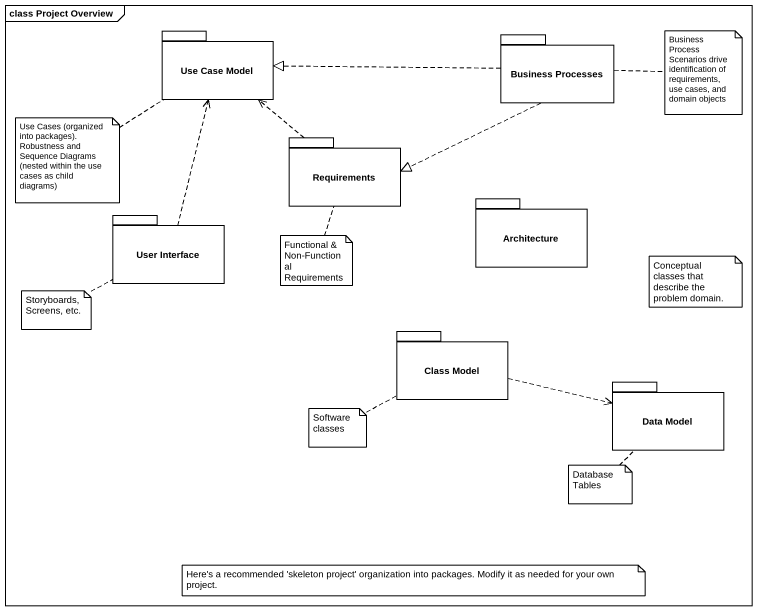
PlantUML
@startuml
mainframe class Project Overview
package "Use Case Model" as Use_Case_Model {
}
package "Business Processes" as Business_Processes {
}
package Requirements {
}
package Architecture {
}
package "User Interface" as User_Interface {
}
package "Class Model" as Class_Model {
}
package "Data Model" as Data_Model {
}
Business_Processes .left.|> Use_Case_Model
Business_Processes .left.|> Requirements
Requirements .up.> Use_Case_Model
User_Interface .up.> Use_Case_Model
Class_Model .right.> Data_Model
note right of Business_Processes : Business Process Scenarios drive identification of requirements, use cases, and domain objects
note bottom of Use_Case_Model
  Use Cases (organized into packages).
  Robustness and Sequence Diagrams
  (nested within the use cases as child diagrams)
end note
note bottom of Requirements : Functional & Non-Functional Requirements
note left of User_Interface : Storyboards, Screens, etc.
note as N5
  Conceptual classes that describe the problem domain.
end note
note left of Class_Model : Software classes
note bottom of Data_Model : Database Tables
note as N8
  Here's a recommended 'skeleton project' organization into packages. Modify it as needed for your own project.
end note
@enduml
